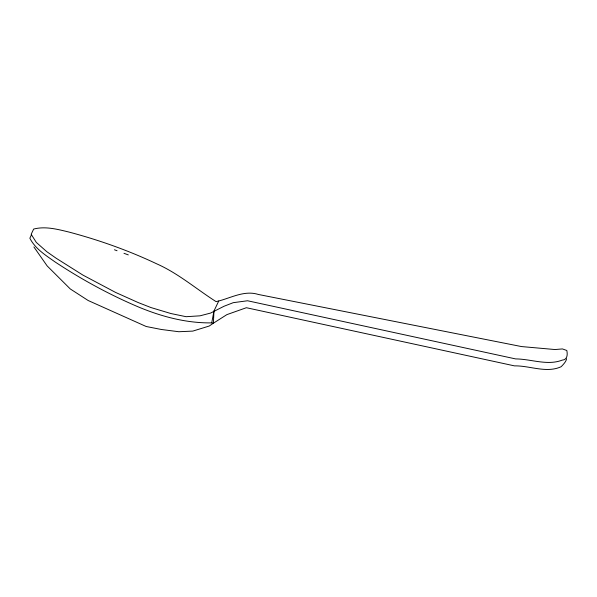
<?xml version="1.0" encoding="UTF-8"?>
<svg xmlns="http://www.w3.org/2000/svg" width="597" height="597" viewBox="0 0 597 597"><rect width="100%" height="100%" fill="white"/><g stroke="black" fill="none" stroke-linecap="round" stroke-linejoin="round"><path stroke-width="0.9" d="M218.748 300.992L216.054 301.604C196.256 289.015 178.316 273.366 156.653 263.807C128.43 250.464 98.923 239.979 68.752 232.002C57.327 229.255 45.357 226.039 33.671 229.054L31.171 234.293L36.305 242.404L46.753 251.65L56.23 258.285L82.968 275.12L115.609 292.44L138.191 302.56L150.937 307.552L170.943 313.544L186.115 316.701L200.032 315.82L210.592 313.067L224.039 306.254L233.255 302.672L247.546 300.761L515.636 358.916C530.957 358.976 547.419 365.931 562.225 360.11A35.439 12.492 48.9 0 0 566.807 350.484L562.434 348.932L554.979 349.536L521.517 346.566L258.359 294.463C244.77 290.12 231.629 297.575 218.748 300.992L213.972 311.007L213.375 323.208L209.241 326.029L192.786 331.104L178.824 331.731L161.324 329.477L146.183 326.499L88.169 300.515L70.274 288.955L47.148 265.911L33.895 246.949M31.38 235.009L29.85 238.218C35.178 248.733 45.536 255.188 54.872 261.807C81.356 279.336 109.326 294.627 138.586 307.022C161.757 316.671 186.473 323.238 211.719 322.88L213.972 311.007M211.719 322.88L213.375 323.208L226.867 314.634L246.382 307.716L514.465 365.871C529.785 365.573 546.374 373.476 561.113 366.737A34.119 7.515 -31.1 0 0 566.501 358.767M114.452 249.777L117.049 250.74M123.975 253.3L128.303 254.904"/></g></svg>
